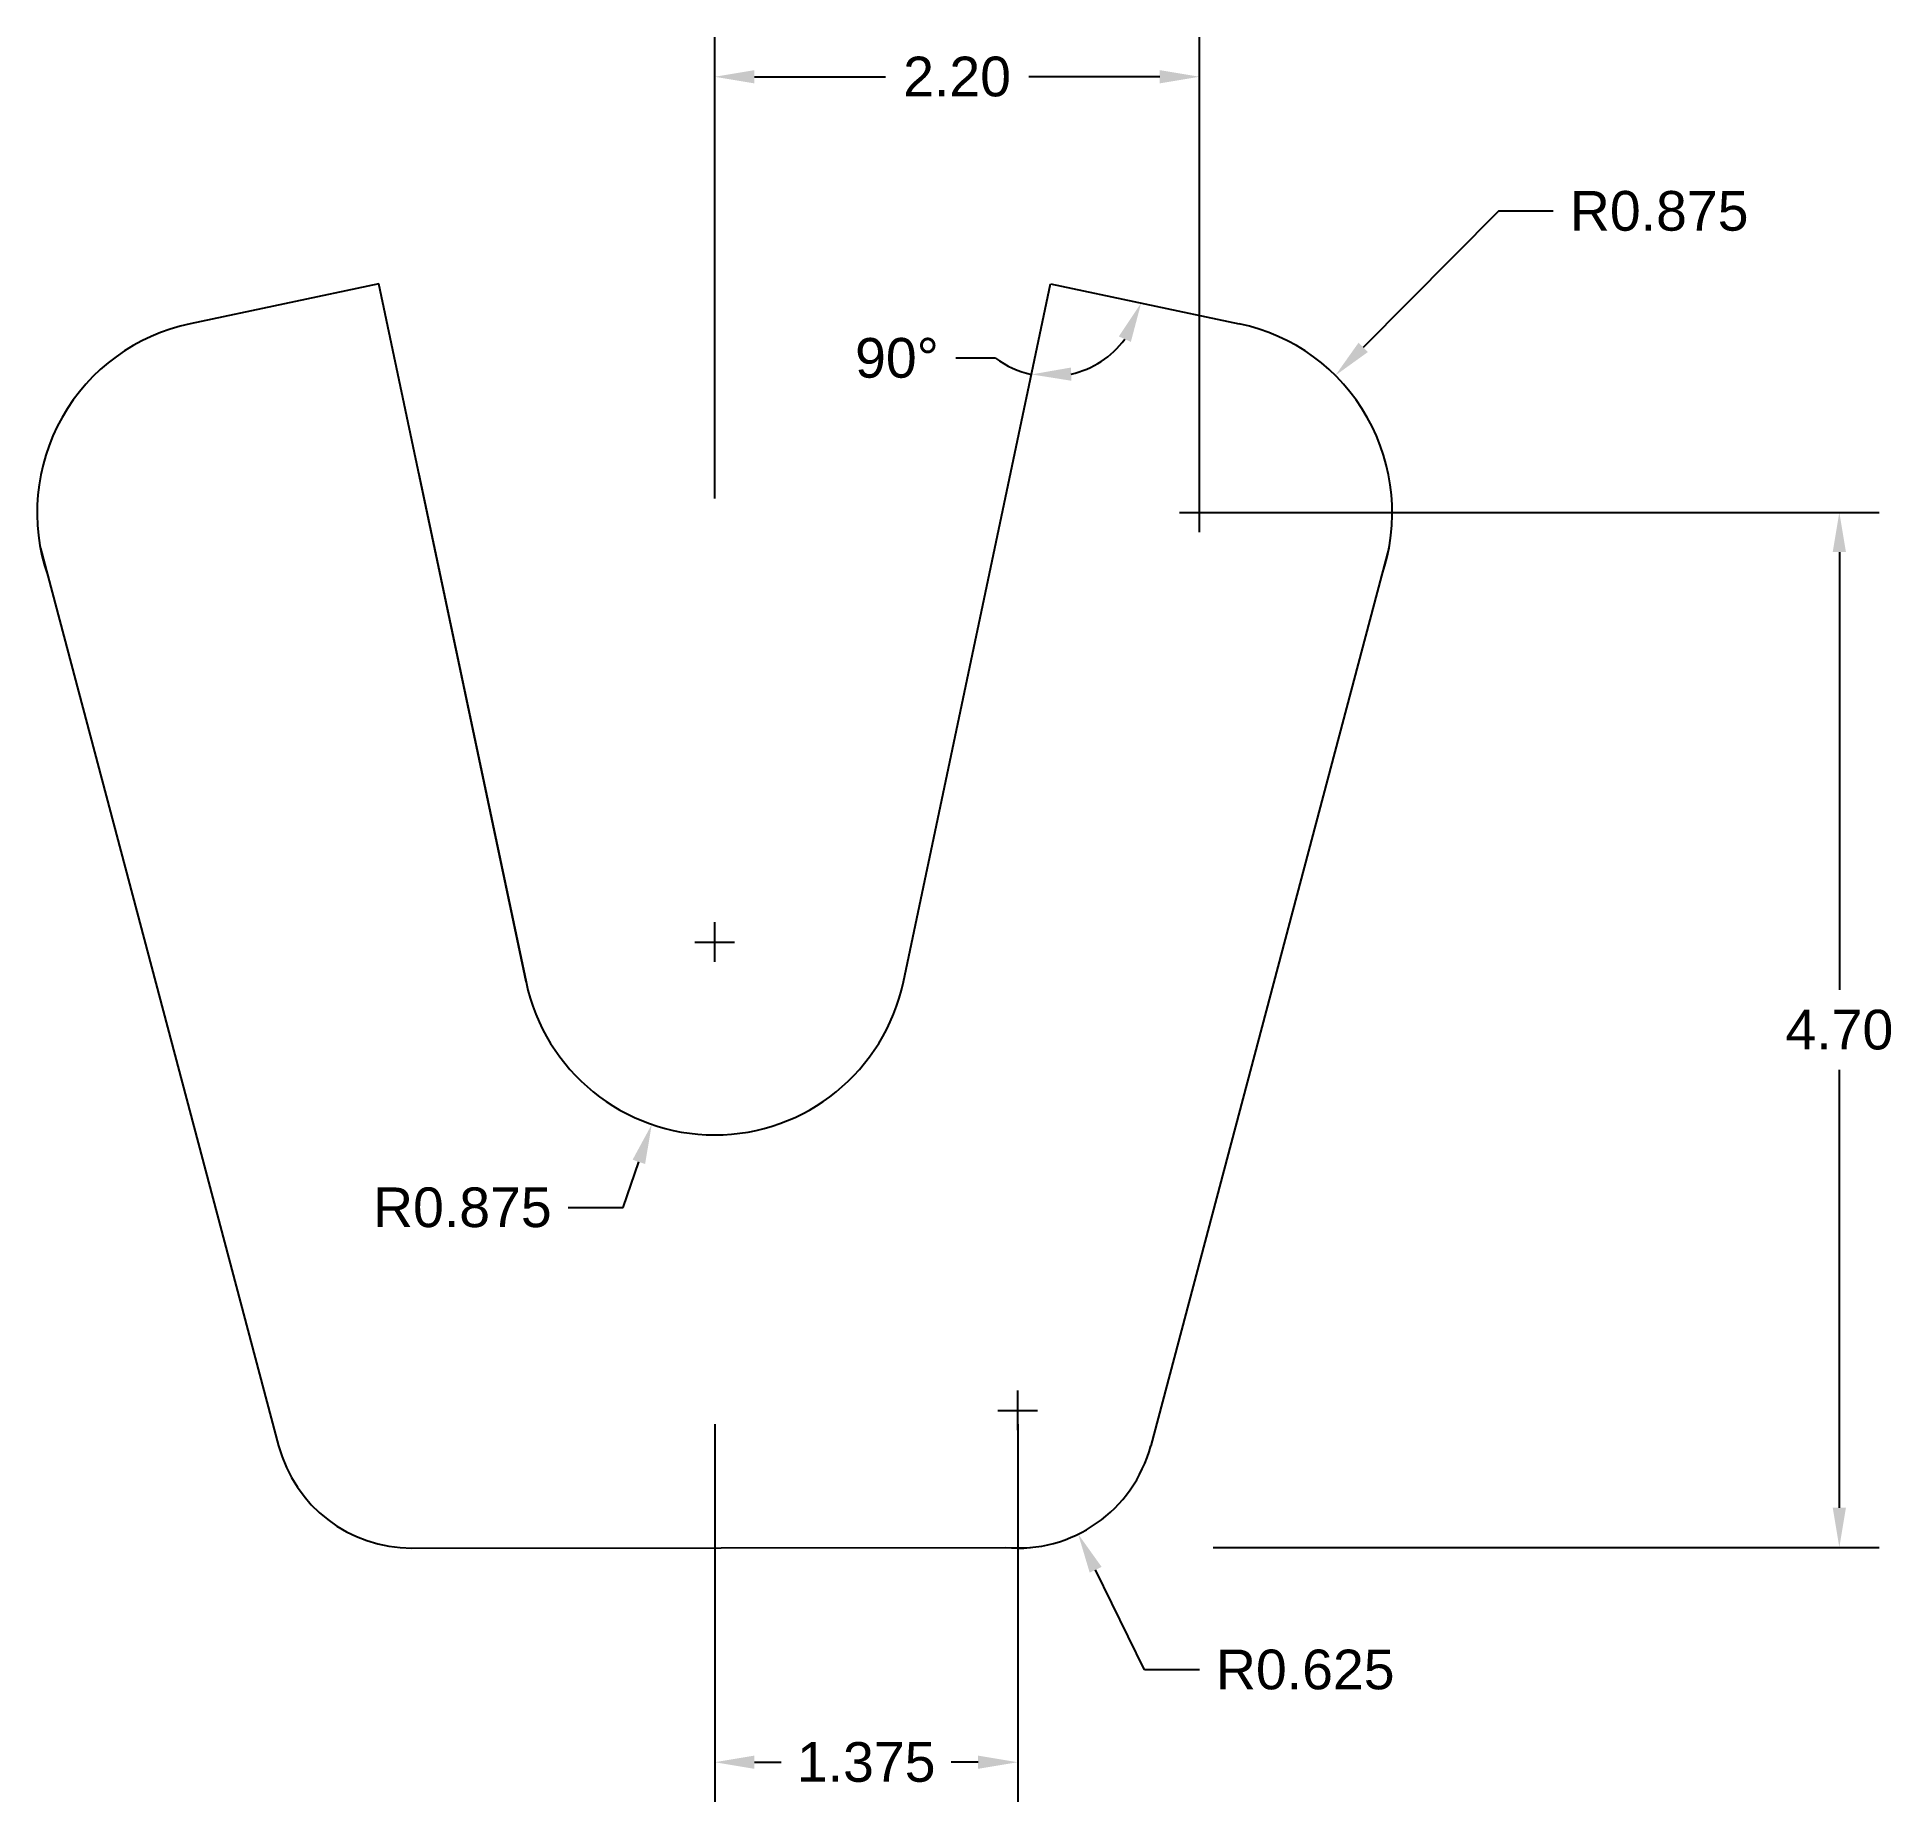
# Model space of a CAD drawing. Header units: inches. Extents: x 2.93 to 11.34, y 3.1 to 11.11.
import ezdxf

# ---------------------------------------------------------------- set-up
doc = ezdxf.new("R2010")
doc.units = ezdxf.units.IN
doc.header["$MEASUREMENT"] = 0
doc.styles.get("Standard").update_dxf_attribs({"font": 'arial.ttf'})
doc.dimstyles.get("Standard").update_dxf_attribs({"dimtxt": 0.18, "dimasz": 0.18, "dimexe": 0.18, "dimexo": 0.0625, "dimgap": 0.09, "dimtad": 0, "dimtih": 1, "dimtoh": 1, "dimdec": 4, "dimzin": 0, "dimdsep": 46, "dimtxsty": 'Standard', "dimcen": 0.09, "dimadec": 0, "dimazin": 0, "dimtfac": 1, "dimtdec": 4, "dimtofl": 0, "dimtmove": 0, "dimatfit": 3, "dimfxl": 1, "dimtolj": 1, "dimtzin": 0, "dimarcsym": 0})

# ---------------------------------------------------------------- blocks, each defined once
blk = doc.blocks.new('*D1')
at = {"color": 0, "lineweight": -2, "transparency": 16777216}
for p, q in [((6, 9.0125), (6, 11.1066)), ((8.2, 9.0125), (8.2, 11.1066)), ((6.18, 10.9266), (6.775, 10.9266)), ((8.02, 10.9266), (7.425, 10.9266))]:
    blk.add_line(p, q, dxfattribs=at)
at = {"color": 0, "transparency": 16777216}
for points in [[(6.18, 10.9566), (6.18, 10.8966), (6, 10.9266)], [(8.02, 10.9566), (8.02, 10.8966), (8.2, 10.9266)]]:
    blk.add_solid(points, dxfattribs=at)
at = {"layer": 'Defpoints', "color": 0, "transparency": 16777216}
for p in [(6, 10.9266), (6, 8.95), (8.2, 8.95)]:
    blk.add_point(p, dxfattribs=at)
at = {"color": 0, "transparency": 16777216, "insert": (7.1, 10.9266), "char_height": 0.18, "attachment_point": 5}
blk.add_mtext('\\A1;2.20', dxfattribs=at)
blk = doc.blocks.new('*D3')
at = {"color": 0, "lineweight": -2, "transparency": 16777216}
for p, q in [((8.2625, 8.95), (11.2838, 8.95)), ((11.1038, 8.77), (11.1038, 6.7836)), ((11.1038, 4.4335), (11.1038, 6.4198)), ((8.2625, 4.2535), (11.2838, 4.2535))]:
    blk.add_line(p, q, dxfattribs=at)
at = {"color": 0, "transparency": 16777216}
for points in [[(11.0738, 8.77), (11.1338, 8.77), (11.1038, 8.95)], [(11.0738, 4.4335), (11.1338, 4.4335), (11.1038, 4.2535)]]:
    blk.add_solid(points, dxfattribs=at)
at = {"layer": 'Defpoints', "color": 0, "transparency": 16777216}
for p in [(8.2, 8.95), (8.2, 4.2535), (11.1038, 4.2535)]:
    blk.add_point(p, dxfattribs=at)
at = {"color": 0, "transparency": 16777216, "insert": (11.1038, 6.6017), "char_height": 0.18, "attachment_point": 5}
blk.add_mtext('\\A1;4.70', dxfattribs=at)
blk = doc.blocks.new('*D4')
at = {"color": 0, "lineweight": -2, "transparency": 16777216}
for p, q in [((9.5569, 10.3169), (8.9433, 9.6987)), ((9.8058, 10.3169), (9.5569, 10.3169)), ((8.2, 8.86), (8.2, 9.04)), ((8.11, 8.95), (8.29, 8.95))]:
    blk.add_line(p, q, dxfattribs=at)
at = {"color": 0, "transparency": 16777216}
blk.add_solid([(8.922, 9.7199), (8.9645, 9.6776), (8.8164, 9.571)], dxfattribs=at)
at = {"layer": 'Defpoints', "color": 0, "transparency": 16777216}
for p in [(8.8164, 9.571), (8.2, 8.95)]:
    blk.add_point(p, dxfattribs=at)
at = {"color": 0, "transparency": 16777216, "insert": (10.2863, 10.3169), "char_height": 0.18, "attachment_point": 5}
blk.add_mtext('\\A1;R0.875', dxfattribs=at)
blk = doc.blocks.new('*D5')
at = {"color": 0, "lineweight": -2, "transparency": 16777216}
blk.add_line((7.2737, 9.6499), (7.0937, 9.6499), dxfattribs=at)
for start, end in [(282.83432, 323.33553), (233.33553, 258.08492)]:
    blk.add_arc((7.5245, 9.9868), 0.42, start, end, dxfattribs=at)
at = {"color": 0, "transparency": 16777216}
for points in [[(7.834, 9.7484), (7.8887, 9.7237), (7.9354, 9.9001)], [(7.618, 9.5473), (7.6176, 9.6073), (7.4378, 9.5759)]]:
    blk.add_solid(points, dxfattribs=at)
at = {"layer": 'Defpoints', "color": 0, "transparency": 16777216}
for p in [(7.5245, 9.9868), (7.5245, 9.9868), (8.3807, 9.8061), (7.837, 9.7063), (6.8561, 6.8193)]:
    blk.add_point(p, dxfattribs=at)
at = {"color": 0, "transparency": 16777216, "insert": (6.8272, 9.6499), "char_height": 0.18, "attachment_point": 5}
blk.add_mtext('\\A1;90°', dxfattribs=at)
blk = doc.blocks.new('*D6')
at = {"color": 0, "lineweight": -2, "transparency": 16777216}
for p, q in [((6, 6.91), (6, 7.09)), ((5.91, 7), (6.09, 7)), ((5.5843, 5.7954), (5.6559, 6.0027)), ((5.3354, 5.7954), (5.5843, 5.7954))]:
    blk.add_line(p, q, dxfattribs=at)
at = {"color": 0, "transparency": 16777216}
blk.add_solid([(5.6275, 6.0125), (5.6842, 5.9929), (5.7146, 6.1729)], dxfattribs=at)
at = {"layer": 'Defpoints', "color": 0, "transparency": 16777216}
for p in [(6, 7), (5.7146, 6.1729)]:
    blk.add_point(p, dxfattribs=at)
at = {"color": 0, "transparency": 16777216, "insert": (4.8549, 5.7954), "char_height": 0.18, "attachment_point": 5}
blk.add_mtext('\\A1;R0.875', dxfattribs=at)
blk = doc.blocks.new('*D7')
at = {"color": 0, "lineweight": -2, "transparency": 16777216}
for p, q in [((6, 4.8125), (6, 3.0985)), ((7.375, 4.8125), (7.375, 3.0985)), ((6.18, 3.2785), (6.3016, 3.2785)), ((7.195, 3.2785), (7.0734, 3.2785))]:
    blk.add_line(p, q, dxfattribs=at)
at = {"color": 0, "transparency": 16777216}
for points in [[(6.18, 3.3085), (6.18, 3.2485), (6, 3.2785)], [(7.195, 3.3085), (7.195, 3.2485), (7.375, 3.2785)]]:
    blk.add_solid(points, dxfattribs=at)
at = {"layer": 'Defpoints', "color": 0, "transparency": 16777216}
for p in [(6, 4.875), (7.375, 4.875), (6, 3.2785)]:
    blk.add_point(p, dxfattribs=at)
at = {"color": 0, "transparency": 16777216, "insert": (6.6875, 3.2785), "char_height": 0.18, "attachment_point": 5}
blk.add_mtext('\\A1;1.375', dxfattribs=at)
blk = doc.blocks.new('*D8')
at = {"color": 0, "lineweight": -2, "transparency": 16777216}
for p, q in [((7.375, 4.785), (7.375, 4.965)), ((7.285, 4.875), (7.465, 4.875)), ((7.9507, 3.6982), (7.7287, 4.1519)), ((8.1996, 3.6982), (7.9507, 3.6982))]:
    blk.add_line(p, q, dxfattribs=at)
at = {"color": 0, "transparency": 16777216}
blk.add_solid([(7.7557, 4.1651), (7.7018, 4.1387), (7.6496, 4.3136)], dxfattribs=at)
at = {"layer": 'Defpoints', "color": 0, "transparency": 16777216}
for p in [(7.375, 4.875), (7.6496, 4.3136)]:
    blk.add_point(p, dxfattribs=at)
at = {"color": 0, "transparency": 16777216, "insert": (8.6801, 3.6982), "char_height": 0.18, "attachment_point": 5}
blk.add_mtext('\\A1;R0.625', dxfattribs=at)

msp = doc.modelspace()

# ---------------------------------------------------------------- linework, layer by layer
for p, q in [((4.47549, 9.9868), (3.61935, 9.80615)), ((5.14385, 6.81935), (4.47549, 9.9868)), ((6.85615, 6.81935), (7.52451, 9.9868)), ((7.52451, 9.9868), (8.38065, 9.80615)), ((4.65615, 9.13065), (5.14385, 6.81935)), ((2.94009, 8.78819), (4.0209, 4.71472)), ((9.05991, 8.78819), (7.9791, 4.71472)), ((4.62561, 4.25), (7.43337, 4.25273))]:
    msp.add_line(p, q)
for centre, radius, start, end in [((3.8, 8.95), 0.875, 101.915079, 199.062753), ((8.2, 8.95), 0.875, 340.937247, 78.084921), ((6, 7), 0.875, 191.915079, 348.084921), ((6, 7), 0.875, 191.915079, 348.084921), ((4.625, 4.875), 0.625, 194.85984, 270.055744), ((7.375, 4.875), 0.625, 264.752305, 345.14016)]:
    msp.add_arc(centre, radius, start, end)

# ---------------------------------------------------------------- dimensions: what is measured, and where the dimension line sits
for base, p1, p2, override, picture, middle in [((6, 10.92656), (8.2, 8.95), (6, 8.95), {"dimdec": 2}, '*D1', (7.1, 10.92656)), ((6, 3.2785), (7.375, 4.875), (6, 4.875), {"dimdec": 3}, '*D7', (6.6875, 3.2785))]:
    dim = msp.add_linear_dim(base=base, p1=p1, p2=p2, dimstyle='Standard', override=override)
    dim.commit()
    dim.dimension.update_dxf_attribs({"geometry": picture, "text_midpoint": middle})
for center, mpoint, picture, middle in [((8.2, 8.95), (8.81644, 9.57098), '*D4', (10.28635, 10.31688)), ((6, 7), (5.71459, 6.17286), '*D6', (4.85488, 5.79536)), ((7.375, 4.875), (7.64964, 4.31358), '*D8', (8.68013, 3.69818))]:
    dim = msp.add_radius_dim(center=center, mpoint=mpoint, dimstyle='Standard', override={"dimdec": 3})
    dim.commit()
    dim.dimension.update_dxf_attribs({"geometry": picture, "text_midpoint": middle, "dimtype": 164})
dim = msp.add_angular_dim_2l(base=(7.83702, 9.70625), line1=((6.85615, 6.81935), (7.52451, 9.9868)), line2=((7.52451, 9.9868), (8.38065, 9.80615)), dimstyle='Standard')
dim.commit()
dim.dimension.update_dxf_attribs({"geometry": '*D5', "text_midpoint": (6.82717, 9.64993)})
dim = msp.add_linear_dim(base=(11.10379, 4.25348), p1=(8.2, 8.95), p2=(8.2, 4.25348), angle=90, dimstyle='Standard', override={"dimdec": 2})
dim.commit()
dim.dimension.update_dxf_attribs({"geometry": '*D3', "text_midpoint": (11.10379, 6.60174)})

doc.saveas('drawing.dxf')
